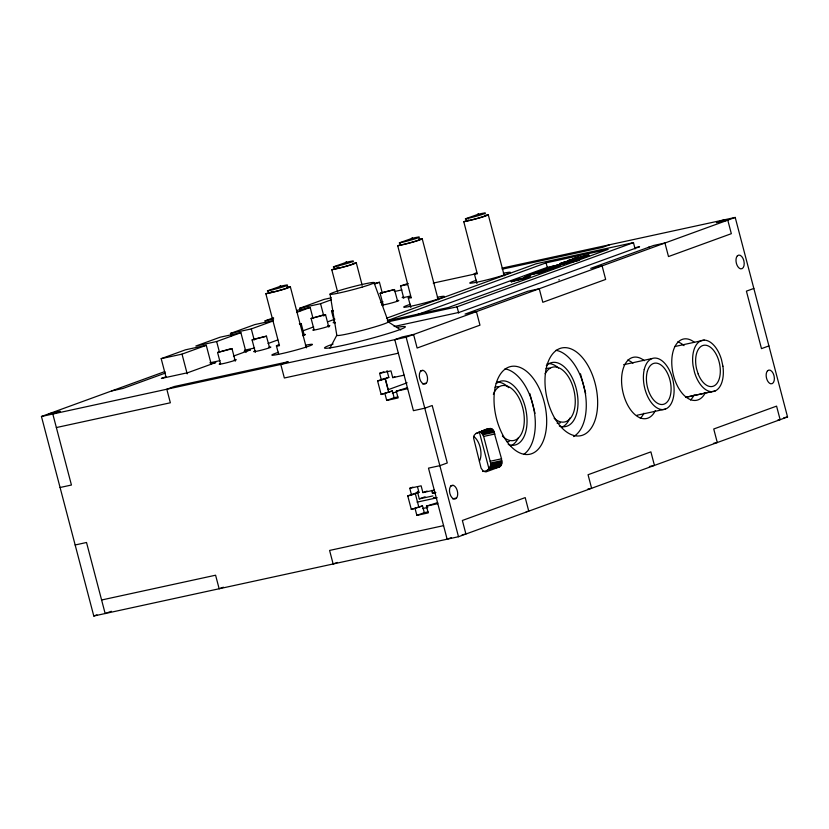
<?xml version="1.0" encoding="UTF-8"?>
<svg xmlns="http://www.w3.org/2000/svg" width="829" height="829" viewBox="0 0 829 829"><rect width="100%" height="100%" fill="white"/><g stroke="black" fill="none" stroke-linecap="round" stroke-linejoin="round"><path stroke-width="1.24" d="M482.561 471.452C488.436 471.618 492.105 466.458 490.167 461.266L483.659 436.437L480.789 431.598L492.157 429.132L493.628 430.769L501.535 458.8L501.7 463.981L499.597 466.924L485.991 471.877L483.359 471.297L481.089 468.157L473.597 438.054L474.302 435.09L475.919 433.505L489.524 428.552L492.157 429.132M426.324 383.102L426.251 383.257A7.015 3.927 77.7 0 1 419.764 378.739A7.015 3.927 77.7 0 1 422.676 370.335L423.142 370.428A7.015 3.927 77.7 0 1 427.153 375.92A7.015 3.927 77.7 0 1 426.396 383.081L422.541 383.92M329.994 348.107L336.802 335.227L330.066 294.077M456.478 498.053L456.261 498.364A7.015 3.927 77.7 0 1 449.826 493.359A7.015 3.927 77.7 0 1 453.028 485.317L453.225 485.359A7.015 3.927 77.7 0 1 457.276 490.768A7.015 3.927 77.7 0 1 456.603 497.97L452.696 498.882M528.975 277.414L528.923 276.606L528.975 277.414L527.855 277.819L511.327 281.746L518.28 278.927M528.923 276.606L526.954 277.228L527.14 277.808L516.115 280.212M529.037 277.062L527.14 277.808M542.663 270.295L541.41 270.358L546.114 268.897M220.504 363.641L217.581 352.491L230.203 348.895L232.037 348.771L235.281 361.154M232.037 348.771L217.581 352.491M255.342 352.315L252.099 339.931L253.259 339.382L266.41 336.118L269.477 347.361M266.544 336.201L252.099 339.931M304.108 334.75L301.186 323.6L300.015 324.139M314.025 329.6L311.103 318.45L323.724 314.854L325.559 314.73L328.802 327.123M325.559 314.73L311.103 318.45M334.761 323.414L331.517 311.02L332.678 310.481M383.381 305.725L380.128 293.331L381.299 292.782L394.438 289.518L397.505 300.761M394.583 289.611L380.128 293.331M403.796 298.295L400.542 285.901L408.169 283.456M544.539 271.384L542.031 271.995L544.653 271.829M541.41 270.358L549.15 268.047M496.229 383.402L500.592 381.164A32.735 18.311 77.7 0 1 526.643 414.531A32.735 18.311 77.7 0 1 508.25 444.468M574.02 259.114L578.227 257.197L571.958 259.218L586.973 255.311L589.015 255.031L583.927 257.177L589.139 255.487L583.274 256.731M545.233 270.689L534.746 272.72L544.902 270.575M648.299 247.405L649.107 247.104M768.908 345.911L761.488 348.636L746.411 291.145L753.83 288.451M278.648 344.812A14.259 0.891 -14.7 0 0 277.891 345.931L279.477 345.672L265.86 293.756L269.415 292.461M337.631 292.015L331.797 269.767L338.916 267.166M411.184 297.735L397.723 245.767L401.288 244.472M477.245 273.694L463.784 221.726L468.53 219.996M268.13 290.741L268.72 292.989L273.197 291.362M166.038 377.154L161.189 358.656L185.437 349.828L206.266 345.299L211.115 363.796M231.104 335.911L230.462 333.445L254.71 324.616L273.083 320.626M265.746 323.3L265.093 320.833L273.58 317.745M300.378 310.699L299.735 308.233L323.984 299.404L331.331 297.808M161.189 358.656L182.017 354.128L206.266 345.299M240.897 332.698L220.068 337.227L195.82 346.045L216.649 341.517L240.897 332.698L246.078 352.429M230.462 333.445L251.291 328.916L273.114 320.968M296.834 312.336L310.17 307.486L313.082 318.585M299.735 308.233L320.564 303.704L331.476 299.735M374.594 284.036L379.444 282.274L382.356 293.373M502.125 268.109L735.209 217.436L787.55 416.966L458.499 536.726L93.791 616.009L41.45 416.49L164.888 371.558M165.375 373.05L123.075 388.438L111.718 390.915M166.204 376.687L161.344 378.459L187.851 372.687L215.809 362.522L210.763 363.62M233.436 356.107L250.451 349.911L244.14 351.278M268.068 343.496L277.798 339.963M302.709 330.895L313.652 326.916M327.621 321.828L334.916 319.175M380.49 302.585L382.925 301.704M386.49 318.243L536.125 263.788L633.46 242.628L635.097 248.887M387.402 320.605L546.083 262.855L608.185 249.353L448.292 307.549L387.433 320.782M415.236 315.424L547.264 267.373L579.564 260.347M609.854 244.69L602.434 247.394L502.219 269.176M542.363 272.327L542.104 271.549L530.259 274.565L528.508 275.694L526.964 275.56L544.788 271.052L546.964 270.223L546.145 269.757L554.083 267.86L553.088 268.72L546.259 270.202M533.741 273.58L534.746 272.72M538.228 271.953L539.223 271.093L554.083 267.86M548.477 267.726L559.886 265.083L550.736 268.783L558.984 266.389L558.767 265.487L559.886 265.083M559.71 263.632L571.108 260.99L566.072 262.824L559.71 263.632L571.108 260.99M563.305 262.824L564.311 261.964L574.818 259.829L570.383 261.114M567.792 261.187L568.787 260.337L583.647 257.104L582.652 257.964L575.709 258.99L583.647 257.104M511.203 281.29L528.85 276.959M511.327 281.746L516.85 279.238M527.078 276.005L529.078 275.28M559.824 264.088L571.233 261.446M524.529 277.674L529.078 275.529L530.633 275.663L524.529 277.674L530.259 274.565M524.415 277.228L530.508 275.218M552.176 267.549L549.306 269.093L552.176 267.549L546.953 268.689M560 265.529L550.301 268.275M542.104 271.549L538.809 272.544L542.218 272.005L539.233 273.093L529.949 274.472M553.409 267.591L554.974 266.534M554.839 267.29L556.394 266.223L554.839 267.29L558.984 266.389M563.554 263.695L562.363 263.632L564.487 263.902L563.243 263.86M387.526 321.942L457.048 306.823L633.46 242.628M723.841 219.913L716.401 222.618L727.779 220.141L731.333 233.685L668.495 256.555L664.941 243.011L653.563 245.488L590.725 268.358L602.103 265.881L605.657 279.425L542.808 302.295L539.254 288.751L527.886 291.228L465.048 314.098L476.416 311.621L479.97 325.165L417.122 348.035L413.578 334.491L402.21 336.968L394.791 339.662L413.422 410.676L424.78 408.2L432.199 405.505L447.277 462.965L439.857 465.67L428.489 468.136L447.132 539.192L451.37 537.648M41.45 416.49L406.148 337.196L735.209 217.436M384.936 393.651L386.708 400.428L394.127 397.723L392.355 390.956L381.143 394.48L377.589 380.936L381.381 380.107L379.599 373.34L383.848 371.796M377.589 380.936L383.951 378.615M381.381 380.107L388.801 377.413L387.029 370.636M379.599 373.34L390.967 370.874L392.739 377.641L394.863 376.874M407.122 382.801L388.241 389.671L385.33 378.594M381.143 394.48L392.355 390.956M386.708 400.428L398.075 397.951L396.293 391.184L407.505 387.661M415.091 508.602L416.863 515.379L424.293 512.674L422.51 505.908L411.308 509.431L407.754 495.887L411.536 495.058L409.764 488.291L412.946 487.131M407.754 495.887L414.117 493.566M411.536 495.058L418.956 492.364L417.484 486.716M409.764 488.291L421.122 485.825L422.904 492.592L427.142 491.048M93.791 616.009L96.972 614.849M431.878 490.353L432.531 492.83L434.914 491.96M417.35 491.431L419.298 498.882L425.101 496.778M106.64 613.004L105.159 613.543L86.517 542.487L75.159 544.985M107.832 612.569L111.387 611.274M411.308 509.431L422.51 505.908M416.863 515.379L428.23 512.902L426.448 506.136L437.66 502.612M223.384 587.212L219.146 588.756L215.592 575.212L101.604 599.999M337.382 562.435L333.144 563.979L329.59 550.435L443.577 525.648M573.481 259.052L574.684 258.638M475.919 433.505L490.55 428.427L486.768 429.256M565.782 262.731L566.777 262.275L565.689 262.337L565.906 263.187L551.15 266.803L551.855 266.824M565.906 263.187L566.891 262.72L565.803 262.793M583.803 256.721L587.046 255.539L580.155 257.311M583.927 257.177L587.16 255.995L580.279 257.767M578.227 257.197L573.855 258.731L579.336 257.394M581.771 257.156L573.45 259.539M553.751 266.503L564.487 263.902M544.363 269.736L545.389 269.435M577.968 258.275L579.45 257.84M553.523 266.41L555.471 265.891M546.228 269.352L542.922 270.026M576.829 258.586L575.119 259.011M407.371 284.627L400.542 285.901M546.466 269.145L547.72 268.845M570.269 260.669L574.694 259.373L567.668 260.741M557.285 265.156L552.86 266.441L553.886 266.389M547.067 269.145L549.275 268.492M540.705 271.425L545.13 270.14L538.104 271.497M569.057 261.57L576.528 259.456L575.823 259.446M556.777 265.581L558.736 265.156M373.319 283.601L379.444 282.274M296.699 310.419L310.17 307.486M394.397 291.539L401.91 289.901M433.225 283.093L475.815 273.829M265.093 320.833L273.674 318.968M571.388 260.244L568.787 260.337M573.865 259.705L583.771 257.55M563.192 262.368L576.404 259.011L575.709 258.99M634.548 247.84L639.573 246.752L459.453 312.305L394.138 326.502M548.601 268.171L558.881 265.943M548.176 268.897L552.29 268.005M554.207 268.316L539.223 271.093M533.627 273.135L546.839 269.767L546.145 269.757M526.964 275.56L528.394 275.249M529.203 275.974L530.633 275.663M515.99 279.756L527.026 277.363M558.746 279.912L559.306 279.787M244.503 350.221L254.607 348.025M209.872 362.833L219.965 360.636M48.87 413.785L60.237 411.319L52.807 414.013L71.439 485.027L60.082 487.493M56.362 427.557L170.359 402.78L166.805 389.236L174.225 386.532L288.223 361.745L280.793 364.449L284.347 377.993L398.345 353.206M386.283 377.962L388.801 377.413M420.479 370.988L422.997 370.439M392.739 377.641L404.106 375.174M396.293 391.184L407.661 388.708M392.283 393.008L396.075 392.179M394.127 397.723L397.92 396.904M674.547 346.595L704.36 340.118M623.563 364.739L652.112 358.532M485.742 429.37L489.524 428.552M483.514 430.199L491.089 428.552M481.525 430.976L491.628 428.78M481.307 432.054L492.675 429.577M481.804 432.603L493.172 430.127M482.271 433.235L493.628 430.769M482.696 433.95L494.053 431.484M483.069 434.738L494.426 432.261M483.659 436.437L495.017 433.971M685.542 397.34L711.614 391.671M685.552 397.35L715.344 390.873M636.827 415.298L665.376 409.091M490.167 461.266L501.535 458.8M490.499 463.069L501.866 460.592M490.561 463.96L501.928 461.494M490.561 464.831L501.918 462.364M490.478 465.67L501.846 463.204M490.333 466.458L501.7 463.981M490.126 467.173L501.483 464.696M489.856 467.805L501.213 465.338M489.514 468.354L500.882 465.888M489.131 468.81L500.498 466.344M488.229 469.39L499.597 466.924M418.956 492.364L415.174 493.182L418.728 506.726M450.634 485.939L453.162 485.39M422.904 492.592L434.261 490.126M783.768 417.785L787.55 416.966M777.602 420.21L780.13 419.661L776.576 406.127L713.738 428.997L717.282 442.541L713.5 443.36M419.298 498.882L432.893 495.929M417.039 502.136L437.225 497.742M426.448 506.136L437.816 503.669M422.717 508.529L427.764 507.441M424.293 512.674L428.075 511.856M649.397 466.509L654.444 465.411L650.889 451.867L588.051 474.737L591.605 488.281L587.813 489.1M526.239 511.7L528.757 511.151L525.203 497.607L462.364 520.477L465.919 534.021L462.126 534.84M268.72 292.989L270.285 292.678A11.907 0.746 -14.7 0 0 284.264 288.948A11.907 0.746 -14.7 0 0 286.855 287.352M463.784 221.726L464.23 221.654A14.259 0.891 -14.7 0 0 482.291 217.084A14.259 0.891 -14.7 0 0 486.82 214.721M397.723 245.767L398.169 245.695A14.259 0.891 -14.7 0 0 417.65 240.679A14.259 0.891 -14.7 0 0 418.728 239.094M331.797 269.767L332.232 269.694A14.259 0.891 -14.7 0 0 350.294 265.114A14.259 0.891 -14.7 0 0 354.822 262.752M265.86 293.756L266.306 293.684A14.259 0.891 -14.7 0 0 285.787 288.668A14.259 0.891 -14.7 0 0 286.855 287.083M477.4 273.643L475.815 273.902A14.259 0.891 -14.7 0 1 476.571 272.772M411.35 297.684L409.754 297.943A14.259 0.891 -14.7 0 1 410.521 296.813M333.351 310.896L331.517 311.02M299.352 323.724L301.186 323.6M432.531 492.83L434.893 492.53M567.865 262.337L568.57 262.368L566.072 262.824M400.666 329.901L387.879 321.631A26.704 1.679 -14.7 0 1 374.262 327.082L367.9 328.895A26.704 1.679 -14.7 0 1 336.802 335.227M374.055 282.751L388.386 321.942M580.476 373.786L585.668 393.578M546.083 262.855L547.264 267.373M488.281 214.804L504.291 275.808M529.835 393.568L535.026 413.36M466.064 218.701L466.654 220.96L468.209 220.638A11.907 0.746 -14.7 0 0 482.188 216.918A11.907 0.746 -14.7 0 0 484.778 215.312M474.354 273.808L476.872 283.445M457.048 306.823L458.696 313.093M479.183 431.463L489.276 469.95M422.23 238.845L438.23 299.849M400.003 242.742L400.594 245.001L402.148 244.679A11.907 0.746 -14.7 0 0 416.127 240.959A11.907 0.746 -14.7 0 0 418.728 239.363M408.293 297.849L410.821 307.486M406.148 337.196L458.499 536.726M356.294 262.845L362.169 285.249M385.019 378.231L388.573 391.775M334.066 266.741L334.657 269L336.211 268.679A11.907 0.746 -14.7 0 0 350.201 264.959A11.907 0.746 -14.7 0 0 352.791 263.353M320.564 303.704L323.797 316.036M290.357 286.834L306.357 347.838M276.42 345.848L278.637 354.273M251.291 328.916L254.202 340.014M216.649 341.517L219.239 351.382M182.017 354.128L187.188 373.858M493.369 394.345A28.062 15.699 77.7 0 1 514.913 391.837A28.062 15.699 77.7 0 1 523.058 429.598A28.062 15.699 77.7 0 1 502.374 436.054M497.286 382.096A32.735 18.311 77.7 0 1 508.674 387.64M518.301 437.919A32.735 18.311 77.7 0 1 510.56 445.878M546.021 368.687A28.062 15.699 77.7 0 1 550.114 368.211M560.238 422.852A28.062 15.699 77.7 0 1 557.202 423.391M545.233 373.775A28.062 15.699 77.7 0 1 566.642 374.242A28.062 15.699 77.7 0 1 574.02 411.049A28.062 15.699 77.7 0 1 554.155 418.272M546.321 365.641A32.735 18.311 77.7 0 1 576.725 390.728A32.735 18.311 77.7 0 1 559.337 425.961M495.058 387.236A28.062 15.699 77.7 0 1 498.094 386.697M509.265 441.401A28.062 15.699 77.7 0 1 507.275 441.878M547.171 363.62A32.735 18.311 77.7 0 1 558.559 368.076M569.855 418.044A32.735 18.311 77.7 0 1 561.42 427.37M396.718 300.699A8.881 0.56 -14.7 0 1 396.583 301.507A8.881 0.56 -14.7 0 1 385.008 304.595A8.881 0.56 -14.7 0 1 383.122 304.316M335.299 322.502A8.881 0.56 -14.7 0 1 334.501 322.015M234.172 359.859A8.881 0.56 -14.7 0 1 234.037 360.667A8.881 0.56 -14.7 0 1 222.462 363.755A8.881 0.56 -14.7 0 1 220.576 363.475M327.693 325.818A8.881 0.56 -14.7 0 1 327.559 326.636A8.881 0.56 -14.7 0 1 315.984 329.714A8.881 0.56 -14.7 0 1 314.098 329.445M303.321 334.688A8.881 0.56 -14.7 0 1 302.658 335.672M437.287 297.248A21.046 1.326 -14.7 0 1 438.873 298.803A21.046 1.326 -14.7 0 1 409.464 306.512A21.046 1.326 -14.7 0 1 410.438 304.284M268.689 347.289A8.881 0.56 -14.7 0 1 268.555 348.107A8.881 0.56 -14.7 0 1 256.969 351.195A8.881 0.56 -14.7 0 1 255.083 350.916M396.438 327.445A41.854 2.632 -14.7 0 1 392.614 332.128A41.854 2.632 -14.7 0 1 337.569 346.532A41.854 2.632 -14.7 0 1 333.061 344.035M305.414 345.247A21.046 1.326 -14.7 0 1 306.999 346.802A21.046 1.326 -14.7 0 1 277.591 354.501A21.046 1.326 -14.7 0 1 278.575 352.273M503.348 273.207A21.046 1.326 -14.7 0 1 504.934 274.762A21.046 1.326 -14.7 0 1 475.525 282.471A21.046 1.326 -14.7 0 1 476.499 280.243M410.251 296.026A8.881 0.56 -14.7 0 1 403.536 296.886M473.525 436.313A15.202 8.477 77.7 0 1 479.431 461.245M655.262 410.749A31.326 17.533 77.7 0 1 631.615 411.101A31.326 17.533 77.7 0 1 622.714 370.366A31.326 17.533 77.7 0 1 644.32 360.698M705.458 392.48A31.326 17.533 77.7 0 1 681.811 392.832A31.326 17.533 77.7 0 1 672.91 352.097A31.326 17.533 77.7 0 1 694.515 342.429M504.996 368.853A44.89 25.119 77.7 0 1 533.503 407.402A44.89 25.119 77.7 0 1 523.71 454.437M555.958 350.304A44.89 25.119 77.7 0 1 584.694 389.931A44.89 25.119 77.7 0 1 573.585 436.562M627.584 360.128A31.326 17.533 77.7 0 1 632.962 363.164M643.905 413.215A31.326 17.533 77.7 0 1 640.299 418.251M677.78 341.859A31.326 17.533 77.7 0 1 684.029 345.641M694.101 394.946A31.326 17.533 77.7 0 1 690.495 399.982M435.018 497.897A15.43 0.974 -14.7 0 1 434.147 497.359M435.909 492.571A15.43 0.974 -14.7 0 1 432.852 492.395M737.437 255.778L737.095 256.161A7.015 3.927 77.7 0 0 736.411 263.373A7.015 3.927 77.7 0 0 740.463 268.783L740.67 268.824A7.015 3.927 77.7 0 0 743.862 260.783A7.015 3.927 77.7 0 0 737.437 255.778M767.592 370.739L767.26 371.133A7.015 3.927 77.7 0 0 766.576 378.335A7.015 3.927 77.7 0 0 770.628 383.744L770.825 383.786A7.015 3.927 77.7 0 0 774.027 375.744A7.015 3.927 77.7 0 0 767.592 370.739M280.585 286.202L267.404 290.886L269.684 290.419A11.907 0.746 -14.7 0 0 285.632 286.036A11.907 0.746 -14.7 0 0 282.285 285.839L279.58 286.451L280.585 286.202M346.512 262.213L333.341 266.886L335.621 266.42A11.907 0.746 -14.7 0 0 351.558 262.037A11.907 0.746 -14.7 0 0 348.221 261.84L345.506 262.461L346.512 262.213M412.448 238.213L399.277 242.887L401.557 242.431A11.907 0.746 -14.7 0 0 417.495 238.037A11.907 0.746 -14.7 0 0 414.158 237.84L411.443 238.462L412.448 238.213M478.509 214.172L465.338 218.846L467.618 218.39A11.907 0.746 -14.7 0 0 483.556 213.996A11.907 0.746 -14.7 0 0 480.219 213.799L477.504 214.421L478.509 214.172M362.004 287.135L356.584 288.679A22.777 1.43 -14.7 0 1 330.605 293.684A22.777 1.43 -14.7 0 1 365.672 283.694A22.777 1.43 -14.7 0 1 362.004 287.135M698.163 373.983L696.557 368.77A21.046 11.772 77.7 0 1 708.567 346.087A21.046 11.772 77.7 0 1 718.909 379.765A21.046 11.772 77.7 0 1 698.163 373.983M722.909 366.19L721.458 359.506A26.186 14.653 77.7 0 0 702.443 340.304A26.186 14.653 77.7 0 0 693.054 365.61L694.505 372.283A26.186 14.653 77.7 0 0 713.531 391.485A26.186 14.653 77.7 0 0 722.909 366.19M494.416 392.148A44.89 25.119 77.7 0 0 529.327 454.333A44.89 25.119 77.7 0 0 537.285 384.604A44.89 25.119 77.7 0 0 494.416 392.148M545.378 373.599A44.89 25.119 77.7 0 0 580.3 435.795A44.89 25.119 77.7 0 0 588.248 366.055A44.89 25.119 77.7 0 0 545.378 373.599M644.257 369.506A26.186 14.653 77.7 0 0 661.563 409.536A26.186 14.653 77.7 0 0 670.412 372.408A26.186 14.653 77.7 0 0 644.257 369.506M647.387 371.237A21.046 11.772 77.7 0 0 660.226 404.355A21.046 11.772 77.7 0 0 668.62 375.858A21.046 11.772 77.7 0 0 647.387 371.237"/></g></svg>
